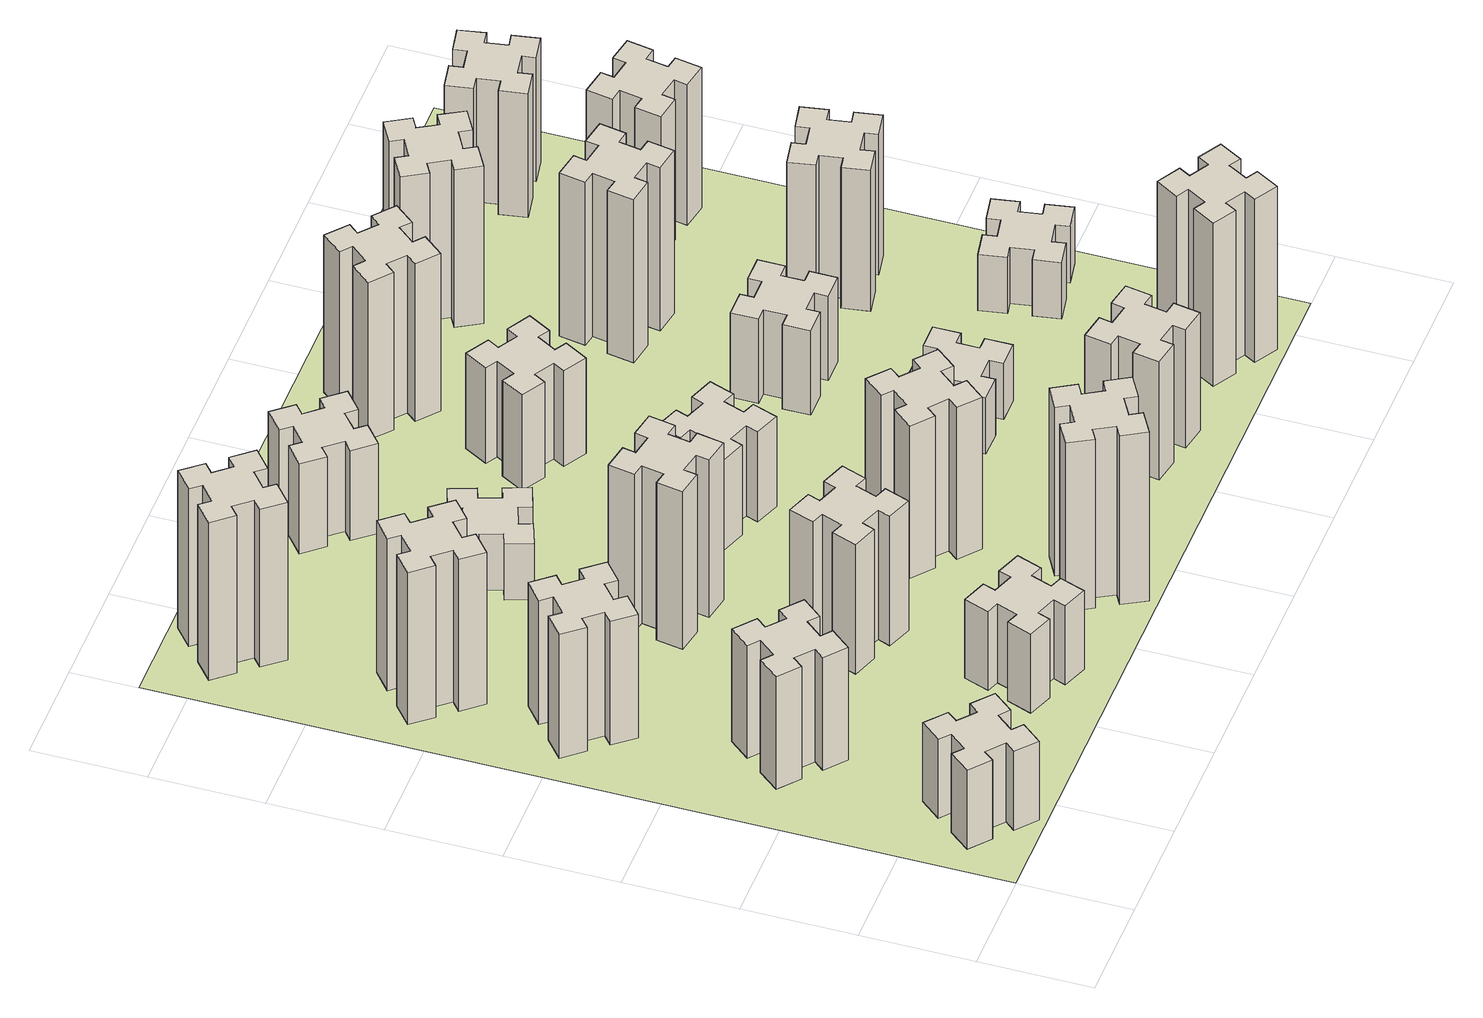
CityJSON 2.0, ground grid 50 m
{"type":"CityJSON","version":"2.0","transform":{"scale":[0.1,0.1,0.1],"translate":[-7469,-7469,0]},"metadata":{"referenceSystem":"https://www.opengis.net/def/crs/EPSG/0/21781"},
"CityObjects":{
"building1":{"type":"Building","attributes":{"class":"1000","function":"1000","usage":"1000","yearOfConstruction":2016,"roofType":"1000","measuredHeight":42,"storeysAboveGround":30,"storeysBelowGround":0},"geometry":[{"type":"Solid","lod":"1","boundaries":[[[[0,1,2,3,4,5,6,7,8,9,10,11,12,13,14,15,16,17,18,19]],[[17,16,20,21]],[[16,15,22,20]],[[15,14,23,22]],[[14,13,24,23]],[[13,12,25,24]],[[12,11,26,25]],[[11,10,27,26]],[[10,9,28,27]],[[9,8,29,28]],[[8,7,30,29]],[[7,6,31,30]],[[6,5,32,31]],[[5,4,33,32]],[[4,3,34,33]],[[3,2,35,34]],[[2,1,36,35]],[[1,0,37,36]],[[0,19,38,37]],[[19,18,39,38]],[[18,17,21,39]],[[24,25,26,27,28,29,30,31,32,33,34,35,36,37,38,39,21,20,22,23]]]]}]},
"building2":{"type":"Building","attributes":{"class":"1000","function":"1000","usage":"1000","yearOfConstruction":2016,"roofType":"1000","measuredHeight":60,"storeysAboveGround":30,"storeysBelowGround":0},"geometry":[{"type":"Solid","lod":"1","boundaries":[[[[40,41,42,43,44,45,46,47,48,49,50,51,52,53,54,55,56,57,58,59]],[[57,56,60,61]],[[56,55,62,60]],[[55,54,63,62]],[[54,53,64,63]],[[53,52,65,64]],[[52,51,66,65]],[[51,50,67,66]],[[50,49,68,67]],[[49,48,69,68]],[[48,47,70,69]],[[47,46,71,70]],[[46,45,72,71]],[[45,44,73,72]],[[44,43,74,73]],[[43,42,75,74]],[[42,41,76,75]],[[41,40,77,76]],[[40,59,78,77]],[[59,58,79,78]],[[58,57,61,79]],[[64,65,66,67,68,69,70,71,72,73,74,75,76,77,78,79,61,60,62,63]]]]}]},
"building3":{"type":"Building","attributes":{"class":"1000","function":"1000","usage":"1000","yearOfConstruction":2016,"roofType":"1000","measuredHeight":66,"storeysAboveGround":30,"storeysBelowGround":0},"geometry":[{"type":"Solid","lod":"1","boundaries":[[[[80,81,82,83,84,85,86,87,88,89,90,91,92,93,94,95,96,97,98,99]],[[97,96,100,101]],[[96,95,102,100]],[[95,94,103,102]],[[94,93,104,103]],[[93,92,105,104]],[[92,91,106,105]],[[91,90,107,106]],[[90,89,108,107]],[[89,88,109,108]],[[88,87,110,109]],[[87,86,111,110]],[[86,85,112,111]],[[85,84,113,112]],[[84,83,114,113]],[[83,82,115,114]],[[82,81,116,115]],[[81,80,117,116]],[[80,99,118,117]],[[99,98,119,118]],[[98,97,101,119]],[[104,105,106,107,108,109,110,111,112,113,114,115,116,117,118,119,101,100,102,103]]]]}]},
"building4":{"type":"Building","attributes":{"class":"1000","function":"1000","usage":"1000","yearOfConstruction":2016,"roofType":"1000","measuredHeight":81,"storeysAboveGround":30,"storeysBelowGround":0},"geometry":[{"type":"Solid","lod":"1","boundaries":[[[[120,121,122,123,124,125,126,127,128,129,130,131,132,133,134,135,136,137,138,139]],[[137,136,140,141]],[[136,135,142,140]],[[135,134,143,142]],[[134,133,144,143]],[[133,132,145,144]],[[132,131,146,145]],[[131,130,147,146]],[[130,129,148,147]],[[129,128,149,148]],[[128,127,150,149]],[[127,126,151,150]],[[126,125,152,151]],[[125,124,153,152]],[[124,123,154,153]],[[123,122,155,154]],[[122,121,156,155]],[[121,120,157,156]],[[120,139,158,157]],[[139,138,159,158]],[[138,137,141,159]],[[144,145,146,147,148,149,150,151,152,153,154,155,156,157,158,159,141,140,142,143]]]]}]},
"building5":{"type":"Building","attributes":{"class":"1000","function":"1000","usage":"1000","yearOfConstruction":2016,"roofType":"1000","measuredHeight":42,"storeysAboveGround":30,"storeysBelowGround":0},"geometry":[{"type":"Solid","lod":"1","boundaries":[[[[160,161,162,163,164,165,166,167,168,169,170,171,172,173,174,175,176,177,178,179]],[[177,176,180,181]],[[176,175,182,180]],[[175,174,183,182]],[[174,173,184,183]],[[173,172,185,184]],[[172,171,186,185]],[[171,170,187,186]],[[170,169,188,187]],[[169,168,189,188]],[[168,167,190,189]],[[167,166,191,190]],[[166,165,192,191]],[[165,164,193,192]],[[164,163,194,193]],[[163,162,195,194]],[[162,161,196,195]],[[161,160,197,196]],[[160,179,198,197]],[[179,178,199,198]],[[178,177,181,199]],[[184,185,186,187,188,189,190,191,192,193,194,195,196,197,198,199,181,180,182,183]]]]}]},
"building6":{"type":"Building","attributes":{"class":"1000","function":"1000","usage":"1000","yearOfConstruction":2016,"roofType":"1000","measuredHeight":84,"storeysAboveGround":30,"storeysBelowGround":0},"geometry":[{"type":"Solid","lod":"1","boundaries":[[[[200,201,202,203,204,205,206,207,208,209,210,211,212,213,214,215,216,217,218,219]],[[217,216,220,221]],[[216,215,222,220]],[[215,214,223,222]],[[214,213,224,223]],[[213,212,225,224]],[[212,211,226,225]],[[211,210,227,226]],[[210,209,228,227]],[[209,208,229,228]],[[208,207,230,229]],[[207,206,231,230]],[[206,205,232,231]],[[205,204,233,232]],[[204,203,234,233]],[[203,202,235,234]],[[202,201,236,235]],[[201,200,237,236]],[[200,219,238,237]],[[219,218,239,238]],[[218,217,221,239]],[[224,225,226,227,228,229,230,231,232,233,234,235,236,237,238,239,221,220,222,223]]]]}]},
"building7":{"type":"Building","attributes":{"class":"1000","function":"1000","usage":"1000","yearOfConstruction":2016,"roofType":"1000","measuredHeight":69,"storeysAboveGround":30,"storeysBelowGround":0},"geometry":[{"type":"Solid","lod":"1","boundaries":[[[[240,241,242,243,244,245,246,247,248,249,250,251,252,253,254,255,256,257,258,259]],[[257,256,260,261]],[[256,255,262,260]],[[255,254,263,262]],[[254,253,264,263]],[[253,252,265,264]],[[252,251,266,265]],[[251,250,267,266]],[[250,249,268,267]],[[249,248,269,268]],[[248,247,270,269]],[[247,246,271,270]],[[246,245,272,271]],[[245,244,273,272]],[[244,243,274,273]],[[243,242,275,274]],[[242,241,276,275]],[[241,240,277,276]],[[240,259,278,277]],[[259,258,279,278]],[[258,257,261,279]],[[264,265,266,267,268,269,270,271,272,273,274,275,276,277,278,279,261,260,262,263]]]]}]},
"building8":{"type":"Building","attributes":{"class":"1000","function":"1000","usage":"1000","yearOfConstruction":2016,"roofType":"1000","measuredHeight":84,"storeysAboveGround":30,"storeysBelowGround":0},"geometry":[{"type":"Solid","lod":"1","boundaries":[[[[280,281,282,283,284,285,286,287,288,289,290,291,292,293,294,295,296,297,298,299]],[[297,296,300,301]],[[296,295,302,300]],[[295,294,303,302]],[[294,293,304,303]],[[293,292,305,304]],[[292,291,306,305]],[[291,290,307,306]],[[290,289,308,307]],[[289,288,309,308]],[[288,287,310,309]],[[287,286,311,310]],[[286,285,312,311]],[[285,284,313,312]],[[284,283,314,313]],[[283,282,315,314]],[[282,281,316,315]],[[281,280,317,316]],[[280,299,318,317]],[[299,298,319,318]],[[298,297,301,319]],[[304,305,306,307,308,309,310,311,312,313,314,315,316,317,318,319,301,300,302,303]]]]}]},
"building9":{"type":"Building","attributes":{"class":"1000","function":"1000","usage":"1000","yearOfConstruction":2016,"roofType":"1000","measuredHeight":30,"storeysAboveGround":30,"storeysBelowGround":0},"geometry":[{"type":"Solid","lod":"1","boundaries":[[[[320,321,322,323,324,325,326,327,328,329,330,331,332,333,334,335,336,337,338,339]],[[337,336,340,341]],[[336,335,342,340]],[[335,334,343,342]],[[334,333,344,343]],[[333,332,345,344]],[[332,331,346,345]],[[331,330,347,346]],[[330,329,348,347]],[[329,328,349,348]],[[328,327,350,349]],[[327,326,351,350]],[[326,325,352,351]],[[325,324,353,352]],[[324,323,354,353]],[[323,322,355,354]],[[322,321,356,355]],[[321,320,357,356]],[[320,339,358,357]],[[339,338,359,358]],[[338,337,341,359]],[[344,345,346,347,348,349,350,351,352,353,354,355,356,357,358,359,341,340,342,343]]]]}]},
"building10":{"type":"Building","attributes":{"class":"1000","function":"1000","usage":"1000","yearOfConstruction":2016,"roofType":"1000","measuredHeight":90,"storeysAboveGround":30,"storeysBelowGround":0},"geometry":[{"type":"Solid","lod":"1","boundaries":[[[[360,361,362,363,364,365,366,367,368,369,370,371,372,373,374,375,376,377,378,379]],[[377,376,380,381]],[[376,375,382,380]],[[375,374,383,382]],[[374,373,384,383]],[[373,372,385,384]],[[372,371,386,385]],[[371,370,387,386]],[[370,369,388,387]],[[369,368,389,388]],[[368,367,390,389]],[[367,366,391,390]],[[366,365,392,391]],[[365,364,393,392]],[[364,363,394,393]],[[363,362,395,394]],[[362,361,396,395]],[[361,360,397,396]],[[360,379,398,397]],[[379,378,399,398]],[[378,377,381,399]],[[384,385,386,387,388,389,390,391,392,393,394,395,396,397,398,399,381,380,382,383]]]]}]},
"building11":{"type":"Building","attributes":{"class":"1000","function":"1000","usage":"1000","yearOfConstruction":2016,"roofType":"1000","measuredHeight":81,"storeysAboveGround":30,"storeysBelowGround":0},"geometry":[{"type":"Solid","lod":"1","boundaries":[[[[400,401,402,403,404,405,406,407,408,409,410,411,412,413,414,415,416,417,418,419]],[[417,416,420,421]],[[416,415,422,420]],[[415,414,423,422]],[[414,413,424,423]],[[413,412,425,424]],[[412,411,426,425]],[[411,410,427,426]],[[410,409,428,427]],[[409,408,429,428]],[[408,407,430,429]],[[407,406,431,430]],[[406,405,432,431]],[[405,404,433,432]],[[404,403,434,433]],[[403,402,435,434]],[[402,401,436,435]],[[401,400,437,436]],[[400,419,438,437]],[[419,418,439,438]],[[418,417,421,439]],[[424,425,426,427,428,429,430,431,432,433,434,435,436,437,438,439,421,420,422,423]]]]}]},
"building12":{"type":"Building","attributes":{"class":"1000","function":"1000","usage":"1000","yearOfConstruction":2016,"roofType":"1000","measuredHeight":48,"storeysAboveGround":30,"storeysBelowGround":0},"geometry":[{"type":"Solid","lod":"1","boundaries":[[[[440,441,442,443,444,445,446,447,448,449,450,451,452,453,454,455,456,457,458,459]],[[457,456,460,461]],[[456,455,462,460]],[[455,454,463,462]],[[454,453,464,463]],[[453,452,465,464]],[[452,451,466,465]],[[451,450,467,466]],[[450,449,468,467]],[[449,448,469,468]],[[448,447,470,469]],[[447,446,471,470]],[[446,445,472,471]],[[445,444,473,472]],[[444,443,474,473]],[[443,442,475,474]],[[442,441,476,475]],[[441,440,477,476]],[[440,459,478,477]],[[459,458,479,478]],[[458,457,461,479]],[[464,465,466,467,468,469,470,471,472,473,474,475,476,477,478,479,461,460,462,463]]]]}]},
"building13":{"type":"Building","attributes":{"class":"1000","function":"1000","usage":"1000","yearOfConstruction":2016,"roofType":"1000","measuredHeight":48,"storeysAboveGround":30,"storeysBelowGround":0},"geometry":[{"type":"Solid","lod":"1","boundaries":[[[[480,481,482,483,484,485,486,487,488,489,490,491,492,493,494,495,496,497,498,499]],[[497,496,500,501]],[[496,495,502,500]],[[495,494,503,502]],[[494,493,504,503]],[[493,492,505,504]],[[492,491,506,505]],[[491,490,507,506]],[[490,489,508,507]],[[489,488,509,508]],[[488,487,510,509]],[[487,486,511,510]],[[486,485,512,511]],[[485,484,513,512]],[[484,483,514,513]],[[483,482,515,514]],[[482,481,516,515]],[[481,480,517,516]],[[480,499,518,517]],[[499,498,519,518]],[[498,497,501,519]],[[504,505,506,507,508,509,510,511,512,513,514,515,516,517,518,519,501,500,502,503]]]]}]},
"building14":{"type":"Building","attributes":{"class":"1000","function":"1000","usage":"1000","yearOfConstruction":2016,"roofType":"1000","measuredHeight":51,"storeysAboveGround":30,"storeysBelowGround":0},"geometry":[{"type":"Solid","lod":"1","boundaries":[[[[520,521,522,523,524,525,526,527,528,529,530,531,532,533,534,535,536,537,538,539]],[[537,536,540,541]],[[536,535,542,540]],[[535,534,543,542]],[[534,533,544,543]],[[533,532,545,544]],[[532,531,546,545]],[[531,530,547,546]],[[530,529,548,547]],[[529,528,549,548]],[[528,527,550,549]],[[527,526,551,550]],[[526,525,552,551]],[[525,524,553,552]],[[524,523,554,553]],[[523,522,555,554]],[[522,521,556,555]],[[521,520,557,556]],[[520,539,558,557]],[[539,538,559,558]],[[538,537,541,559]],[[544,545,546,547,548,549,550,551,552,553,554,555,556,557,558,559,541,540,542,543]]]]}]},
"building15":{"type":"Building","attributes":{"class":"1000","function":"1000","usage":"1000","yearOfConstruction":2016,"roofType":"1000","measuredHeight":63,"storeysAboveGround":30,"storeysBelowGround":0},"geometry":[{"type":"Solid","lod":"1","boundaries":[[[[560,561,562,563,564,565,566,567,568,569,570,571,572,573,574,575,576,577,578,579]],[[577,576,580,581]],[[576,575,582,580]],[[575,574,583,582]],[[574,573,584,583]],[[573,572,585,584]],[[572,571,586,585]],[[571,570,587,586]],[[570,569,588,587]],[[569,568,589,588]],[[568,567,590,589]],[[567,566,591,590]],[[566,565,592,591]],[[565,564,593,592]],[[564,563,594,593]],[[563,562,595,594]],[[562,561,596,595]],[[561,560,597,596]],[[560,579,598,597]],[[579,578,599,598]],[[578,577,581,599]],[[584,585,586,587,588,589,590,591,592,593,594,595,596,597,598,599,581,580,582,583]]]]}]},
"building16":{"type":"Building","attributes":{"class":"1000","function":"1000","usage":"1000","yearOfConstruction":2016,"roofType":"1000","measuredHeight":30,"storeysAboveGround":30,"storeysBelowGround":0},"geometry":[{"type":"Solid","lod":"1","boundaries":[[[[600,601,602,603,604,605,606,607,608,609,610,611,612,613,614,615,616,617,618,619]],[[617,616,620,621]],[[616,615,622,620]],[[615,614,623,622]],[[614,613,624,623]],[[613,612,625,624]],[[612,611,626,625]],[[611,610,627,626]],[[610,609,628,627]],[[609,608,629,628]],[[608,607,630,629]],[[607,606,631,630]],[[606,605,632,631]],[[605,604,633,632]],[[604,603,634,633]],[[603,602,635,634]],[[602,601,636,635]],[[601,600,637,636]],[[600,619,638,637]],[[619,618,639,638]],[[618,617,621,639]],[[624,625,626,627,628,629,630,631,632,633,634,635,636,637,638,639,621,620,622,623]]]]}]},
"building17":{"type":"Building","attributes":{"class":"1000","function":"1000","usage":"1000","yearOfConstruction":2016,"roofType":"1000","measuredHeight":84,"storeysAboveGround":30,"storeysBelowGround":0},"geometry":[{"type":"Solid","lod":"1","boundaries":[[[[640,641,642,643,644,645,646,647,648,649,650,651,652,653,654,655,656,657,658,659]],[[657,656,660,661]],[[656,655,662,660]],[[655,654,663,662]],[[654,653,664,663]],[[653,652,665,664]],[[652,651,666,665]],[[651,650,667,666]],[[650,649,668,667]],[[649,648,669,668]],[[648,647,670,669]],[[647,646,671,670]],[[646,645,672,671]],[[645,644,673,672]],[[644,643,674,673]],[[643,642,675,674]],[[642,641,676,675]],[[641,640,677,676]],[[640,659,678,677]],[[659,658,679,678]],[[658,657,661,679]],[[664,665,666,667,668,669,670,671,672,673,674,675,676,677,678,679,661,660,662,663]]]]}]},
"building18":{"type":"Building","attributes":{"class":"1000","function":"1000","usage":"1000","yearOfConstruction":2016,"roofType":"1000","measuredHeight":45,"storeysAboveGround":30,"storeysBelowGround":0},"geometry":[{"type":"Solid","lod":"1","boundaries":[[[[680,681,682,683,684,685,686,687,688,689,690,691,692,693,694,695,696,697,698,699]],[[697,696,700,701]],[[696,695,702,700]],[[695,694,703,702]],[[694,693,704,703]],[[693,692,705,704]],[[692,691,706,705]],[[691,690,707,706]],[[690,689,708,707]],[[689,688,709,708]],[[688,687,710,709]],[[687,686,711,710]],[[686,685,712,711]],[[685,684,713,712]],[[684,683,714,713]],[[683,682,715,714]],[[682,681,716,715]],[[681,680,717,716]],[[680,699,718,717]],[[699,698,719,718]],[[698,697,701,719]],[[704,705,706,707,708,709,710,711,712,713,714,715,716,717,718,719,701,700,702,703]]]]}]},
"building19":{"type":"Building","attributes":{"class":"1000","function":"1000","usage":"1000","yearOfConstruction":2016,"roofType":"1000","measuredHeight":87,"storeysAboveGround":30,"storeysBelowGround":0},"geometry":[{"type":"Solid","lod":"1","boundaries":[[[[720,721,722,723,724,725,726,727,728,729,730,731,732,733,734,735,736,737,738,739]],[[737,736,740,741]],[[736,735,742,740]],[[735,734,743,742]],[[734,733,744,743]],[[733,732,745,744]],[[732,731,746,745]],[[731,730,747,746]],[[730,729,748,747]],[[729,728,749,748]],[[728,727,750,749]],[[727,726,751,750]],[[726,725,752,751]],[[725,724,753,752]],[[724,723,754,753]],[[723,722,755,754]],[[722,721,756,755]],[[721,720,757,756]],[[720,739,758,757]],[[739,738,759,758]],[[738,737,741,759]],[[744,745,746,747,748,749,750,751,752,753,754,755,756,757,758,759,741,740,742,743]]]]}]},
"building20":{"type":"Building","attributes":{"class":"1000","function":"1000","usage":"1000","yearOfConstruction":2016,"roofType":"1000","measuredHeight":87,"storeysAboveGround":30,"storeysBelowGround":0},"geometry":[{"type":"Solid","lod":"1","boundaries":[[[[760,761,762,763,764,765,766,767,768,769,770,771,772,773,774,775,776,777,778,779]],[[777,776,780,781]],[[776,775,782,780]],[[775,774,783,782]],[[774,773,784,783]],[[773,772,785,784]],[[772,771,786,785]],[[771,770,787,786]],[[770,769,788,787]],[[769,768,789,788]],[[768,767,790,789]],[[767,766,791,790]],[[766,765,792,791]],[[765,764,793,792]],[[764,763,794,793]],[[763,762,795,794]],[[762,761,796,795]],[[761,760,797,796]],[[760,779,798,797]],[[779,778,799,798]],[[778,777,781,799]],[[784,785,786,787,788,789,790,791,792,793,794,795,796,797,798,799,781,780,782,783]]]]}]},
"building21":{"type":"Building","attributes":{"class":"1000","function":"1000","usage":"1000","yearOfConstruction":2016,"roofType":"1000","measuredHeight":84,"storeysAboveGround":30,"storeysBelowGround":0},"geometry":[{"type":"Solid","lod":"1","boundaries":[[[[800,801,802,803,804,805,806,807,808,809,810,811,812,813,814,815,816,817,818,819]],[[817,816,820,821]],[[816,815,822,820]],[[815,814,823,822]],[[814,813,824,823]],[[813,812,825,824]],[[812,811,826,825]],[[811,810,827,826]],[[810,809,828,827]],[[809,808,829,828]],[[808,807,830,829]],[[807,806,831,830]],[[806,805,832,831]],[[805,804,833,832]],[[804,803,834,833]],[[803,802,835,834]],[[802,801,836,835]],[[801,800,837,836]],[[800,819,838,837]],[[819,818,839,838]],[[818,817,821,839]],[[824,825,826,827,828,829,830,831,832,833,834,835,836,837,838,839,821,820,822,823]]]]}]},
"building22":{"type":"Building","attributes":{"class":"1000","function":"1000","usage":"1000","yearOfConstruction":2016,"roofType":"1000","measuredHeight":30,"storeysAboveGround":30,"storeysBelowGround":0},"geometry":[{"type":"Solid","lod":"1","boundaries":[[[[840,841,842,843,844,845,846,847,848,849,850,851,852,853,854,855,856,857,858,859]],[[857,856,860,861]],[[856,855,862,860]],[[855,854,863,862]],[[854,853,864,863]],[[853,852,865,864]],[[852,851,866,865]],[[851,850,867,866]],[[850,849,868,867]],[[849,848,869,868]],[[848,847,870,869]],[[847,846,871,870]],[[846,845,872,871]],[[845,844,873,872]],[[844,843,874,873]],[[843,842,875,874]],[[842,841,876,875]],[[841,840,877,876]],[[840,859,878,877]],[[859,858,879,878]],[[858,857,861,879]],[[864,865,866,867,868,869,870,871,872,873,874,875,876,877,878,879,861,860,862,863]]]]}]},
"building23":{"type":"Building","attributes":{"class":"1000","function":"1000","usage":"1000","yearOfConstruction":2016,"roofType":"1000","measuredHeight":75,"storeysAboveGround":30,"storeysBelowGround":0},"geometry":[{"type":"Solid","lod":"1","boundaries":[[[[880,881,882,883,884,885,886,887,888,889,890,891,892,893,894,895,896,897,898,899]],[[897,896,900,901]],[[896,895,902,900]],[[895,894,903,902]],[[894,893,904,903]],[[893,892,905,904]],[[892,891,906,905]],[[891,890,907,906]],[[890,889,908,907]],[[889,888,909,908]],[[888,887,910,909]],[[887,886,911,910]],[[886,885,912,911]],[[885,884,913,912]],[[884,883,914,913]],[[883,882,915,914]],[[882,881,916,915]],[[881,880,917,916]],[[880,899,918,917]],[[899,898,919,918]],[[898,897,901,919]],[[904,905,906,907,908,909,910,911,912,913,914,915,916,917,918,919,901,900,902,903]]]]}]},
"building24":{"type":"Building","attributes":{"class":"1000","function":"1000","usage":"1000","yearOfConstruction":2016,"roofType":"1000","measuredHeight":75,"storeysAboveGround":30,"storeysBelowGround":0},"geometry":[{"type":"Solid","lod":"1","boundaries":[[[[920,921,922,923,924,925,926,927,928,929,930,931,932,933,934,935,936,937,938,939]],[[937,936,940,941]],[[936,935,942,940]],[[935,934,943,942]],[[934,933,944,943]],[[933,932,945,944]],[[932,931,946,945]],[[931,930,947,946]],[[930,929,948,947]],[[929,928,949,948]],[[928,927,950,949]],[[927,926,951,950]],[[926,925,952,951]],[[925,924,953,952]],[[924,923,954,953]],[[923,922,955,954]],[[922,921,956,955]],[[921,920,957,956]],[[920,939,958,957]],[[939,938,959,958]],[[938,937,941,959]],[[944,945,946,947,948,949,950,951,952,953,954,955,956,957,958,959,941,940,942,943]]]]}]},
"building25":{"type":"Building","attributes":{"class":"1000","function":"1000","usage":"1000","yearOfConstruction":2016,"roofType":"1000","measuredHeight":66,"storeysAboveGround":30,"storeysBelowGround":0},"geometry":[{"type":"Solid","lod":"1","boundaries":[[[[960,961,962,963,964,965,966,967,968,969,970,971,972,973,974,975,976,977,978,979]],[[977,976,980,981]],[[976,975,982,980]],[[975,974,983,982]],[[974,973,984,983]],[[973,972,985,984]],[[972,971,986,985]],[[971,970,987,986]],[[970,969,988,987]],[[969,968,989,988]],[[968,967,990,989]],[[967,966,991,990]],[[966,965,992,991]],[[965,964,993,992]],[[964,963,994,993]],[[963,962,995,994]],[[962,961,996,995]],[[961,960,997,996]],[[960,979,998,997]],[[979,978,999,998]],[[978,977,981,999]],[[984,985,986,987,988,989,990,991,992,993,994,995,996,997,998,999,981,980,982,983]]]]}]},
"landuse1":{"type":"LandUse","attributes":{"name":"plot1","function":"1010"},"geometry":[{"type":"MultiSurface","lod":"1","boundaries":[[[1000,1001,1002,1003]]]}]}
},
"vertices":[
[266,223,0],[343,159,0],[304,113,0],[396,36,0],[473,128,0],[427,166,0],[492,243,0],[538,204,0],[615,296,0],[523,373,0],[484,327,0],[408,392,0],[446,438,0],[354,515,0],[277,423,0],[323,384,0],[259,308,0],[213,346,0],[136,254,0],[228,177,0],[259,308,420],[213,346,420],[323,384,420],[277,423,420],[354,515,420],[446,438,420],[408,392,420],[484,327,420],[523,373,420],[615,296,420],[538,204,420],[492,243,420],[427,166,420],[473,128,420],[396,36,420],[304,113,420],[343,159,420],[266,223,420],[228,177,420],[136,254,420],
[527,1006,0],[592,1083,0],[638,1044,0],[715,1136,0],[623,1213,0],[584,1167,0],[508,1232,0],[546,1278,0],[454,1355,0],[377,1263,0],[423,1224,0],[359,1148,0],[313,1186,0],[236,1094,0],[328,1017,0],[366,1063,0],[443,999,0],[404,953,0],[496,876,0],[573,968,0],[443,999,600],[404,953,600],[366,1063,600],[328,1017,600],[236,1094,600],[313,1186,600],[359,1148,600],[423,1224,600],[377,1263,600],[454,1355,600],[546,1278,600],[508,1232,600],[584,1167,600],[623,1213,600],[715,1136,600],[638,1044,600],[592,1083,600],[527,1006,600],[573,968,600],[496,876,600],
[492,1988,0],[427,2064,0],[473,2103,0],[396,2195,0],[304,2118,0],[343,2072,0],[266,2007,0],[228,2053,0],[136,1976,0],[213,1884,0],[259,1923,0],[323,1846,0],[277,1808,0],[354,1716,0],[446,1793,0],[408,1839,0],[484,1903,0],[523,1857,0],[615,1934,0],[538,2026,0],[484,1903,660],[523,1857,660],[408,1839,660],[446,1793,660],[354,1716,660],[277,1808,660],[323,1846,660],[259,1923,660],[213,1884,660],[136,1976,660],[228,2053,660],[266,2007,660],[343,2072,660],[304,2118,660],[396,2195,660],[473,2103,660],[427,2064,660],[492,1988,660],[538,2026,660],[615,1934,660],
[343,2712,0],[266,2647,0],[228,2693,0],[136,2616,0],[213,2524,0],[259,2563,0],[323,2486,0],[277,2448,0],[354,2356,0],[446,2433,0],[408,2479,0],[484,2543,0],[523,2497,0],[615,2574,0],[538,2666,0],[492,2628,0],[427,2704,0],[473,2743,0],[396,2835,0],[304,2758,0],[427,2704,810],[473,2743,810],[492,2628,810],[538,2666,810],[615,2574,810],[523,2497,810],[484,2543,810],[408,2479,810],[446,2433,810],[354,2356,810],[277,2448,810],[323,2486,810],[259,2563,810],[213,2524,810],[136,2616,810],[228,2693,810],[266,2647,810],[343,2712,810],[304,2758,810],[396,2835,810],
[1302,291,0],[1336,385,0],[1392,364,0],[1433,477,0],[1320,518,0],[1300,462,0],[1206,496,0],[1227,552,0],[1114,593,0],[1073,480,0],[1129,460,0],[1095,366,0],[1039,387,0],[997,274,0],[1110,233,0],[1131,289,0],[1225,255,0],[1204,199,0],[1317,157,0],[1358,270,0],[1225,255,420],[1204,199,420],[1131,289,420],[1110,233,420],[997,274,420],[1039,387,420],[1095,366,420],[1129,460,420],[1073,480,420],[1114,593,420],[1227,552,420],[1206,496,420],[1300,462,420],[1320,518,420],[1433,477,420],[1392,364,420],[1336,385,420],[1302,291,420],[1358,270,420],[1317,157,420],
[408,3319,0],[484,3383,0],[523,3337,0],[615,3414,0],[538,3506,0],[492,3468,0],[427,3544,0],[473,3583,0],[396,3675,0],[304,3598,0],[343,3552,0],[266,3487,0],[228,3533,0],[136,3456,0],[213,3364,0],[259,3403,0],[323,3326,0],[277,3288,0],[354,3196,0],[446,3273,0],[323,3326,840],[277,3288,840],[259,3403,840],[213,3364,840],[136,3456,840],[228,3533,840],[266,3487,840],[343,3552,840],[304,3598,840],[396,3675,840],[473,3583,840],[427,3544,840],[492,3468,840],[538,3506,840],[615,3414,840],[523,3337,840],[484,3383,840],[408,3319,840],[446,3273,840],[354,3196,840],
[1302,1031,0],[1336,1125,0],[1392,1104,0],[1433,1217,0],[1320,1258,0],[1300,1202,0],[1206,1236,0],[1227,1292,0],[1114,1333,0],[1073,1220,0],[1129,1200,0],[1095,1106,0],[1039,1127,0],[997,1014,0],[1110,973,0],[1131,1029,0],[1225,995,0],[1204,939,0],[1317,897,0],[1358,1010,0],[1225,995,690],[1204,939,690],[1131,1029,690],[1110,973,690],[997,1014,690],[1039,1127,690],[1095,1106,690],[1129,1200,690],[1073,1220,690],[1114,1333,690],[1227,1292,690],[1206,1236,690],[1300,1202,690],[1320,1258,690],[1433,1217,690],[1392,1104,690],[1336,1125,690],[1302,1031,690],[1358,1010,690],[1317,897,690],
[1047,1756,0],[1145,1738,0],[1135,1679,0],[1253,1658,0],[1274,1777,0],[1215,1787,0],[1232,1885,0],[1291,1875,0],[1312,1993,0],[1194,2014,0],[1184,1955,0],[1085,1972,0],[1096,2031,0],[977,2052,0],[957,1934,0],[1016,1924,0],[998,1825,0],[939,1836,0],[918,1717,0],[1037,1697,0],[998,1825,840],[939,1836,840],[1016,1924,840],[957,1934,840],[977,2052,840],[1096,2031,840],[1085,1972,840],[1184,1955,840],[1194,2014,840],[1312,1993,840],[1291,1875,840],[1232,1885,840],[1215,1787,840],[1274,1777,840],[1253,1658,840],[1135,1679,840],[1145,1738,840],[1047,1756,840],[1037,1697,840],[918,1717,840],
[1106,2475,0],[1200,2509,0],[1220,2453,0],[1333,2494,0],[1292,2607,0],[1236,2586,0],[1202,2680,0],[1258,2700,0],[1217,2813,0],[1104,2772,0],[1125,2716,0],[1031,2682,0],[1010,2738,0],[897,2697,0],[939,2584,0],[995,2605,0],[1029,2511,0],[973,2490,0],[1014,2377,0],[1127,2419,0],[1029,2511,300],[973,2490,300],[995,2605,300],[939,2584,300],[897,2697,300],[1010,2738,300],[1031,2682,300],[1125,2716,300],[1104,2772,300],[1217,2813,300],[1258,2700,300],[1202,2680,300],[1236,2586,300],[1292,2607,300],[1333,2494,300],[1220,2453,300],[1200,2509,300],[1106,2475,300],[1127,2419,300],[1014,2377,300],
[1844,396,0],[1757,346,0],[1727,398,0],[1623,338,0],[1683,234,0],[1735,264,0],[1785,177,0],[1733,147,0],[1793,43,0],[1897,103,0],[1867,155,0],[1954,205,0],[1984,153,0],[2088,213,0],[2028,317,0],[1976,287,0],[1926,374,0],[1978,404,0],[1918,508,0],[1814,448,0],[1926,374,900],[1978,404,900],[1976,287,900],[2028,317,900],[2088,213,900],[1984,153,900],[1954,205,900],[1867,155,900],[1897,103,900],[1793,43,900],[1733,147,900],[1785,177,900],[1735,264,900],[1683,234,900],[1623,338,900],[1727,398,900],[1757,346,900],[1844,396,900],[1814,448,900],[1918,508,900],
[1964,1067,0],[1888,1132,0],[1926,1178,0],[1834,1255,0],[1757,1163,0],[1803,1124,0],[1739,1048,0],[1693,1086,0],[1616,994,0],[1708,917,0],[1746,963,0],[1823,899,0],[1784,853,0],[1876,776,0],[1953,868,0],[1907,906,0],[1972,983,0],[2018,944,0],[2095,1036,0],[2003,1113,0],[1972,983,810],[2018,944,810],[1907,906,810],[1953,868,810],[1876,776,810],[1784,853,810],[1823,899,810],[1746,963,810],[1708,917,810],[1616,994,810],[1693,1086,810],[1739,1048,810],[1803,1124,810],[1757,1163,810],[1834,1255,810],[1926,1178,810],[1888,1132,810],[1964,1067,810],[2003,1113,810],[2095,1036,810],
[1183,3452,0],[1106,3387,0],[1068,3433,0],[976,3356,0],[1053,3264,0],[1099,3303,0],[1163,3226,0],[1117,3188,0],[1194,3096,0],[1286,3173,0],[1248,3219,0],[1324,3283,0],[1363,3237,0],[1455,3314,0],[1378,3406,0],[1332,3368,0],[1267,3444,0],[1313,3483,0],[1236,3575,0],[1144,3498,0],[1267,3444,480],[1313,3483,480],[1332,3368,480],[1378,3406,480],[1455,3314,480],[1363,3237,480],[1324,3283,480],[1248,3219,480],[1286,3173,480],[1194,3096,480],[1117,3188,480],[1163,3226,480],[1099,3303,480],[1053,3264,480],[976,3356,480],[1068,3433,480],[1106,3387,480],[1183,3452,480],[1144,3498,480],[1236,3575,480],
[1669,1940,0],[1635,1846,0],[1579,1867,0],[1537,1754,0],[1650,1713,0],[1671,1769,0],[1765,1735,0],[1744,1679,0],[1857,1637,0],[1898,1750,0],[1842,1771,0],[1876,1865,0],[1932,1844,0],[1973,1957,0],[1860,1998,0],[1840,1942,0],[1746,1976,0],[1767,2032,0],[1654,2073,0],[1613,1960,0],[1746,1976,480],[1767,2032,480],[1840,1942,480],[1860,1998,480],[1973,1957,480],[1932,1844,480],[1876,1865,480],[1842,1771,480],[1898,1750,480],[1857,1637,480],[1744,1679,480],[1765,1735,480],[1671,1769,480],[1650,1713,480],[1537,1754,480],[1579,1867,480],[1635,1846,480],[1669,1940,480],[1613,1960,480],[1654,2073,480],
[1757,2625,0],[1844,2575,0],[1814,2523,0],[1918,2463,0],[1978,2567,0],[1926,2597,0],[1976,2684,0],[2028,2654,0],[2088,2758,0],[1984,2818,0],[1954,2766,0],[1867,2816,0],[1897,2868,0],[1793,2928,0],[1733,2824,0],[1785,2794,0],[1735,2707,0],[1683,2737,0],[1623,2633,0],[1727,2573,0],[1735,2707,510],[1683,2737,510],[1785,2794,510],[1733,2824,510],[1793,2928,510],[1897,2868,510],[1867,2816,510],[1954,2766,510],[1984,2818,510],[2088,2758,510],[2028,2654,510],[1976,2684,510],[1926,2597,510],[1978,2567,510],[1918,2463,510],[1814,2523,510],[1844,2575,510],[1757,2625,510],[1727,2573,510],[1623,2633,510],
[2764,475,0],[2665,492,0],[2676,551,0],[2557,572,0],[2537,454,0],[2596,444,0],[2578,345,0],[2519,356,0],[2498,237,0],[2617,217,0],[2627,276,0],[2725,258,0],[2715,199,0],[2833,178,0],[2854,297,0],[2795,307,0],[2812,405,0],[2871,395,0],[2892,513,0],[2774,534,0],[2812,405,630],[2871,395,630],[2795,307,630],[2854,297,630],[2833,178,630],[2715,199,630],[2725,258,630],[2627,276,630],[2617,217,630],[2498,237,630],[2519,356,630],[2578,345,630],[2596,444,630],[2537,454,630],[2557,572,630],[2676,551,630],[2665,492,630],[2764,475,630],[2774,534,630],[2892,513,630],
[2485,1165,0],[2485,1065,0],[2425,1065,0],[2425,945,0],[2545,945,0],[2545,1005,0],[2645,1005,0],[2645,945,0],[2765,945,0],[2765,1065,0],[2705,1065,0],[2705,1165,0],[2765,1165,0],[2765,1285,0],[2645,1285,0],[2645,1225,0],[2545,1225,0],[2545,1285,0],[2425,1285,0],[2425,1165,0],[2545,1225,300],[2545,1285,300],[2645,1225,300],[2645,1285,300],[2765,1285,300],[2765,1165,300],[2705,1165,300],[2705,1065,300],[2765,1065,300],[2765,945,300],[2645,945,300],[2645,1005,300],[2545,1005,300],[2545,945,300],[2425,945,300],[2425,1065,300],[2485,1065,300],[2485,1165,300],[2425,1165,300],[2425,1285,300],
[1846,3283,0],[1923,3219,0],[1884,3173,0],[1976,3096,0],[2053,3188,0],[2007,3226,0],[2072,3303,0],[2118,3264,0],[2195,3356,0],[2103,3433,0],[2064,3387,0],[1988,3452,0],[2026,3498,0],[1934,3575,0],[1857,3483,0],[1903,3444,0],[1839,3368,0],[1793,3406,0],[1716,3314,0],[1808,3237,0],[1839,3368,840],[1793,3406,840],[1903,3444,840],[1857,3483,840],[1934,3575,840],[2026,3498,840],[1988,3452,840],[2064,3387,840],[2103,3433,840],[2195,3356,840],[2118,3264,840],[2072,3303,840],[2007,3226,840],[2053,3188,840],[1976,3096,840],[1884,3173,840],[1923,3219,840],[1846,3283,840],[1808,3237,840],[1716,3314,840],
[2645,1965,0],[2545,1965,0],[2545,2025,0],[2425,2025,0],[2425,1905,0],[2485,1905,0],[2485,1805,0],[2425,1805,0],[2425,1685,0],[2545,1685,0],[2545,1745,0],[2645,1745,0],[2645,1685,0],[2765,1685,0],[2765,1805,0],[2705,1805,0],[2705,1905,0],[2765,1905,0],[2765,2025,0],[2645,2025,0],[2705,1905,450],[2765,1905,450],[2705,1805,450],[2765,1805,450],[2765,1685,450],[2645,1685,450],[2645,1745,450],[2545,1745,450],[2545,1685,450],[2425,1685,450],[2425,1805,450],[2485,1805,450],[2485,1905,450],[2425,1905,450],[2425,2025,450],[2545,2025,450],[2545,1965,450],[2645,1965,450],[2645,2025,450],[2765,2025,450],
[3265,374,0],[3215,287,0],[3163,317,0],[3103,213,0],[3207,153,0],[3237,205,0],[3324,155,0],[3294,103,0],[3398,43,0],[3458,147,0],[3406,177,0],[3456,264,0],[3508,234,0],[3568,338,0],[3464,398,0],[3434,346,0],[3347,396,0],[3377,448,0],[3273,508,0],[3213,404,0],[3347,396,870],[3377,448,870],[3434,346,870],[3464,398,870],[3568,338,870],[3508,234,870],[3456,264,870],[3406,177,870],[3458,147,870],[3398,43,870],[3294,103,870],[3324,155,870],[3237,205,870],[3207,153,870],[3103,213,870],[3163,317,870],[3215,287,870],[3265,374,870],[3213,404,870],[3273,508,870],
[2627,2496,0],[2725,2478,0],[2715,2419,0],[2833,2398,0],[2854,2517,0],[2795,2527,0],[2812,2625,0],[2871,2615,0],[2892,2733,0],[2774,2754,0],[2764,2695,0],[2665,2712,0],[2676,2771,0],[2557,2792,0],[2537,2674,0],[2596,2664,0],[2578,2565,0],[2519,2576,0],[2498,2457,0],[2617,2437,0],[2578,2565,870],[2519,2576,870],[2596,2664,870],[2537,2674,870],[2557,2792,870],[2676,2771,870],[2665,2712,870],[2764,2695,870],[2774,2754,870],[2892,2733,870],[2871,2615,870],[2812,2625,870],[2795,2527,870],[2854,2517,870],[2833,2398,870],[2715,2419,870],[2725,2478,870],[2627,2496,870],[2617,2437,870],[2498,2457,870],
[2475,3324,0],[2525,3237,0],[2473,3207,0],[2533,3103,0],[2637,3163,0],[2607,3215,0],[2694,3265,0],[2724,3213,0],[2828,3273,0],[2768,3377,0],[2716,3347,0],[2666,3434,0],[2718,3464,0],[2658,3568,0],[2554,3508,0],[2584,3456,0],[2497,3406,0],[2467,3458,0],[2363,3398,0],[2423,3294,0],[2497,3406,840],[2467,3458,840],[2584,3456,840],[2554,3508,840],[2658,3568,840],[2718,3464,840],[2666,3434,840],[2716,3347,840],[2768,3377,840],[2828,3273,840],[2724,3213,840],[2694,3265,840],[2607,3215,840],[2637,3163,840],[2533,3103,840],[2473,3207,840],[2525,3237,840],[2475,3324,840],[2423,3294,840],[2363,3398,840],
[3552,1085,0],[3535,1184,0],[3594,1194,0],[3573,1312,0],[3455,1291,0],[3465,1232,0],[3367,1215,0],[3357,1274,0],[3238,1253,0],[3259,1135,0],[3318,1145,0],[3336,1047,0],[3277,1037,0],[3297,918,0],[3416,939,0],[3405,998,0],[3504,1016,0],[3514,957,0],[3632,977,0],[3611,1096,0],[3504,1016,300],[3514,957,300],[3405,998,300],[3416,939,300],[3297,918,300],[3277,1037,300],[3336,1047,300],[3318,1145,300],[3259,1135,300],[3238,1253,300],[3357,1274,300],[3367,1215,300],[3465,1232,300],[3455,1291,300],[3573,1312,300],[3594,1194,300],[3535,1184,300],[3552,1085,300],[3611,1096,300],[3632,977,300],
[3205,1738,0],[3304,1756,0],[3314,1697,0],[3432,1717,0],[3411,1836,0],[3352,1825,0],[3335,1924,0],[3394,1934,0],[3373,2052,0],[3255,2031,0],[3265,1972,0],[3167,1955,0],[3157,2014,0],[3038,1993,0],[3059,1875,0],[3118,1885,0],[3136,1787,0],[3077,1777,0],[3097,1658,0],[3216,1679,0],[3136,1787,750],[3077,1777,750],[3118,1885,750],[3059,1875,750],[3038,1993,750],[3157,2014,750],[3167,1955,750],[3265,1972,750],[3255,2031,750],[3373,2052,750],[3394,1934,750],[3335,1924,750],[3352,1825,750],[3411,1836,750],[3432,1717,750],[3314,1697,750],[3304,1756,750],[3205,1738,750],[3216,1679,750],[3097,1658,750],
[3236,2764,0],[3218,2665,0],[3159,2676,0],[3138,2557,0],[3257,2537,0],[3267,2596,0],[3365,2578,0],[3355,2519,0],[3473,2498,0],[3494,2617,0],[3435,2627,0],[3452,2725,0],[3511,2715,0],[3532,2833,0],[3414,2854,0],[3404,2795,0],[3305,2812,0],[3316,2871,0],[3197,2892,0],[3177,2774,0],[3305,2812,750],[3316,2871,750],[3404,2795,750],[3414,2854,750],[3532,2833,750],[3511,2715,750],[3452,2725,750],[3435,2627,750],[3494,2617,750],[3473,2498,750],[3355,2519,750],[3365,2578,750],[3267,2596,750],[3257,2537,750],[3138,2557,750],[3159,2676,750],[3218,2665,750],[3236,2764,750],[3177,2774,750],[3197,2892,750],
[3218,3365,0],[3236,3267,0],[3177,3257,0],[3197,3138,0],[3316,3159,0],[3305,3218,0],[3404,3236,0],[3414,3177,0],[3532,3197,0],[3511,3316,0],[3452,3305,0],[3435,3404,0],[3494,3414,0],[3473,3532,0],[3355,3511,0],[3365,3452,0],[3267,3435,0],[3257,3494,0],[3138,3473,0],[3159,3355,0],[3267,3435,660],[3257,3494,660],[3365,3452,660],[3355,3511,660],[3473,3532,660],[3494,3414,660],[3435,3404,660],[3452,3305,660],[3511,3316,660],[3532,3197,660],[3414,3177,660],[3404,3236,660],[3305,3218,660],[3316,3159,660],[3197,3138,660],[3177,3257,660],[3236,3267,660],[3218,3365,660],[3159,3355,660],[3138,3473,660],
[5,3705,0],[3705,3705,0],[3705,5,0],[5,5,0]
]}
